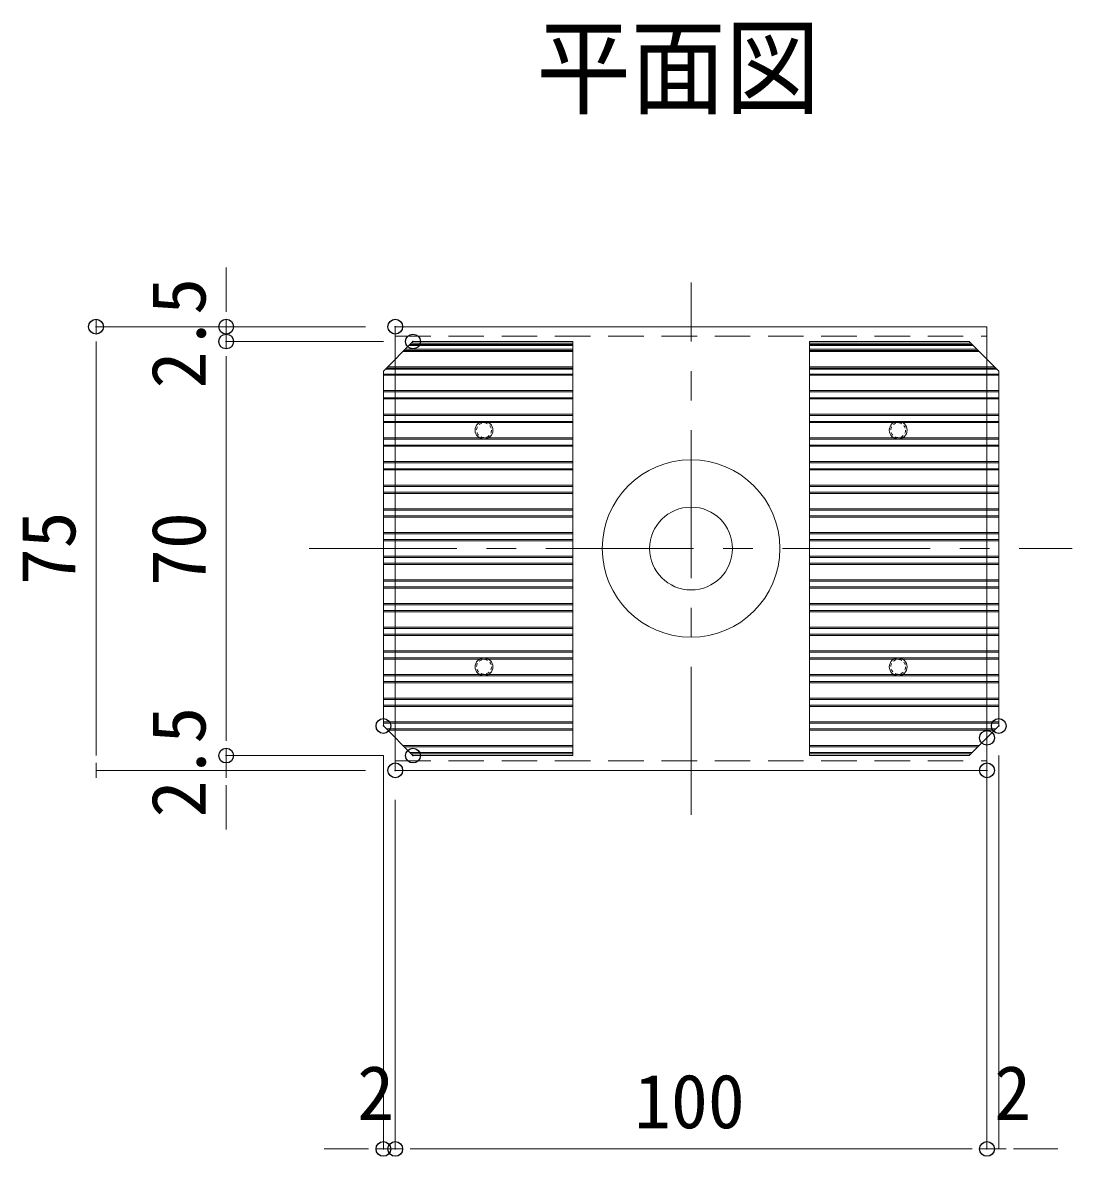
# Model space of a CAD drawing. Units: millimetres, scale not verified. Extents: x -850 to 1050, y -136 to 149.
# Drawn here: x 888.92 to 924.4, y -41.16 to -2.83 of the extents above; entities that cross this region are included whole.
import ezdxf
from ezdxf.enums import TextEntityAlignment as Align

# ---------------------------------------------------------------- set-up
doc = ezdxf.new("R2010")
doc.units = ezdxf.units.MM
doc.header["$PDMODE"] = 32
doc.header["$PDSIZE"] = 0.5
doc.linetypes.add('CHAIN1', pattern=[8, 5, -1, 1, -1])
doc.linetypes.add('DASHED1', pattern=[1.8, 1.2, -0.6])
for name, color, linetype, lineweight in [('0-0_一般', 2, 'Continuous', 9), ('0-1_A10_通り芯寸法', 1, 'Continuous', 9), ('0-5_0', 2, 'Continuous', 9), ('0-7_寸法', 7, 'Continuous', 9)]:
    doc.layers.add(name, color=color, linetype=linetype, lineweight=lineweight)
doc.layers.add('0-4_DEFPOINTS', color=7, linetype='Continuous')
doc.styles.add('ＭＳ ゴシック', font='')
doc.styles.get('ＭＳ ゴシック').set_extended_font_data('MS Gothic')

# ---------------------------------------------------------------- blocks, each defined once
blk = doc.blocks.new('_DOT')
at = {"layer": '0-5_0', "color": 7}
for p, q in [((-2.5, 0), (-5, 0)), ((-1.25, 0), (1.25, 0))]:
    blk.add_line(p, q, dxfattribs=at)
blk = doc.blocks.new('グループ-319-1')
at = {"layer": '0-0_一般'}
for p, q in [((30934.1, -46856.1), (30790.6, -46856.1)), ((30934.1, -46855.1), (30791.6, -46855.1)), ((30934.1, -46854.1), (30792.6, -46854.1)), ((30934.1, -46851.1), (30795.6, -46851.1)), ((30934.1, -46850.1), (30796.6, -46850.1)), ((30934.1, -46849.1), (30797.6, -46849.1)), ((30774.1, -46875.1), (30934.1, -46875.1)), ((30774.1, -46876.1), (30934.1, -46876.1)), ((30775.6, -46871.1), (30934.1, -46871.1)), ((30934.1, -46870.1), (30776.6, -46870.1)), ((30934.1, -46869.1), (30777.6, -46869.1)), ((30774.1, -46889.1), (30934.1, -46889.1)), ((30774.1, -46890.1), (30934.1, -46890.1)), ((30774.1, -46895.1), (30934.1, -46895.1)), ((30774.1, -46896.1), (30934.1, -46896.1)), ((30774.1, -46909.1), (30934.1, -46909.1)), ((30774.1, -46910.1), (30934.1, -46910.1)), ((30774.1, -46915.1), (30934.1, -46915.1)), ((30774.1, -46916.1), (30934.1, -46916.1)), ((30774.1, -46929.1), (30934.1, -46929.1)), ((30774.1, -46930.1), (30934.1, -46930.1)), ((30774.1, -46935.1), (30934.1, -46935.1)), ((30774.1, -46936.1), (30934.1, -46936.1)), ((30774.1, -46949.1), (30934.1, -46949.1)), ((30774.1, -46950.1), (30934.1, -46950.1)), ((30774.1, -46955.1), (30934.1, -46955.1)), ((30774.1, -46956.1), (30934.1, -46956.1)), ((30774.1, -46969.1), (30934.1, -46969.1)), ((30774.1, -46970.1), (30934.1, -46970.1)), ((30774.1, -46975.1), (30934.1, -46975.1)), ((30774.1, -46976.1), (30934.1, -46976.1)), ((30774.1, -46989.1), (30934.1, -46989.1)), ((30774.1, -46990.1), (30934.1, -46990.1)), ((30774.1, -46995.1), (30934.1, -46995.1)), ((30774.1, -46996.1), (30934.1, -46996.1)), ((30774.1, -47009.1), (30934.1, -47009.1)), ((30774.1, -47010.1), (30934.1, -47010.1)), ((30774.1, -47015.1), (30934.1, -47015.1)), ((30774.1, -47016.1), (30934.1, -47016.1)), ((30774.1, -47029.1), (30934.1, -47029.1)), ((30774.1, -47030.1), (30934.1, -47030.1)), ((30774.1, -47035.1), (30934.1, -47035.1)), ((30774.1, -47036.1), (30934.1, -47036.1)), ((30774.1, -47049.1), (30934.1, -47049.1)), ((30774.1, -47050.1), (30934.1, -47050.1)), ((30774.1, -47055.1), (30934.1, -47055.1)), ((30774.1, -47056.1), (30934.1, -47056.1)), ((30774.1, -47069.1), (30934.1, -47069.1)), ((30774.1, -47070.1), (30934.1, -47070.1)), ((30934.1, -47075.1), (30774.1, -47075.1)), ((30774.1, -47076.1), (30934.1, -47076.1)), ((30774.1, -47089.1), (30934.1, -47089.1)), ((30774.1, -47090.1), (30934.1, -47090.1)), ((30774.1, -47095.1), (30934.1, -47095.1)), ((30774.1, -47096.1), (30934.1, -47096.1)), ((30774.1, -47109.1), (30934.1, -47109.1)), ((30774.1, -47110.1), (30934.1, -47110.1)), ((30774.1, -47115.1), (30934.1, -47115.1)), ((30774.1, -47116.1), (30934.1, -47116.1)), ((30774.1, -47129.1), (30934.1, -47129.1)), ((30774.1, -47130.1), (30934.1, -47130.1)), ((30774.1, -47135.1), (30934.1, -47135.1)), ((30774.1, -47136.1), (30934.1, -47136.1)), ((30774.1, -47149.1), (30934.1, -47149.1)), ((30774.1, -47150.1), (30934.1, -47150.1)), ((30774.1, -47155.1), (30934.1, -47155.1)), ((30774.1, -47156.1), (30934.1, -47156.1)), ((30774.1, -47169.1), (30934.1, -47169.1)), ((30774.1, -47170.1), (30934.1, -47170.1)), ((30934.1, -47175.1), (30776.6, -47175.1)), ((30777.6, -47176.1), (30934.1, -47176.1)), ((30790.6, -47189.1), (30934.1, -47189.1)), ((30791.6, -47190.1), (30934.1, -47190.1)), ((30934.1, -47195.1), (30796.6, -47195.1)), ((30934.1, -47196.1), (30797.6, -47196.1))]:
    blk.add_line(p, q, dxfattribs=at)
blk.add_lwpolyline([(30774.1, -46872.6), (30774.1, -47172.6), (30799.1, -47197.6), (30934.1, -47197.6), (30934.1, -46847.6), (30799.1, -46847.6)], close=True, dxfattribs=at)
at = {"layer": '0-0_一般', "linetype": 'DASHED1'}
for centre in [(30859.1, -46922.6), (30859.1, -47122.6)]:
    blk.add_circle(centre, 6.24, dxfattribs=at)
blk = doc.blocks.new('グループ-320-1')
at = {"layer": '0-0_一般'}
for p, q in [((31134.1, -46849.1), (31270.6, -46849.1)), ((31134.1, -46850.1), (31271.6, -46850.1)), ((31134.1, -46851.1), (31272.6, -46851.1)), ((31134.1, -46854.1), (31275.6, -46854.1)), ((31134.1, -46855.1), (31276.6, -46855.1)), ((31134.1, -46856.1), (31277.6, -46856.1)), ((31134.1, -46869.1), (31290.6, -46869.1)), ((31134.1, -46870.1), (31291.6, -46870.1)), ((31292.6, -46871.1), (31134.1, -46871.1)), ((31294.1, -46875.1), (31134.1, -46875.1)), ((31294.1, -46876.1), (31134.1, -46876.1)), ((31294.1, -46889.1), (31134.1, -46889.1)), ((31294.1, -46890.1), (31134.1, -46890.1)), ((31294.1, -46895.1), (31134.1, -46895.1)), ((31294.1, -46896.1), (31134.1, -46896.1)), ((31294.1, -46909.1), (31134.1, -46909.1)), ((31294.1, -46910.1), (31134.1, -46910.1)), ((31294.1, -46915.1), (31134.1, -46915.1)), ((31294.1, -46916.1), (31134.1, -46916.1)), ((31294.1, -46929.1), (31134.1, -46929.1)), ((31294.1, -46930.1), (31134.1, -46930.1)), ((31294.1, -46935.1), (31134.1, -46935.1)), ((31294.1, -46936.1), (31134.1, -46936.1)), ((31294.1, -46949.1), (31134.1, -46949.1)), ((31294.1, -46950.1), (31134.1, -46950.1)), ((31294.1, -46955.1), (31134.1, -46955.1)), ((31294.1, -46956.1), (31134.1, -46956.1)), ((31294.1, -46969.1), (31134.1, -46969.1)), ((31294.1, -46970.1), (31134.1, -46970.1)), ((31294.1, -46975.1), (31134.1, -46975.1)), ((31294.1, -46976.1), (31134.1, -46976.1)), ((31294.1, -46989.1), (31134.1, -46989.1)), ((31294.1, -46990.1), (31134.1, -46990.1)), ((31294.1, -46995.1), (31134.1, -46995.1)), ((31294.1, -46996.1), (31134.1, -46996.1)), ((31294.1, -47009.1), (31134.1, -47009.1)), ((31294.1, -47010.1), (31134.1, -47010.1)), ((31294.1, -47015.1), (31134.1, -47015.1)), ((31294.1, -47016.1), (31134.1, -47016.1)), ((31294.1, -47029.1), (31134.1, -47029.1)), ((31294.1, -47030.1), (31134.1, -47030.1)), ((31294.1, -47035.1), (31134.1, -47035.1)), ((31294.1, -47036.1), (31134.1, -47036.1)), ((31294.1, -47049.1), (31134.1, -47049.1)), ((31294.1, -47050.1), (31134.1, -47050.1)), ((31294.1, -47055.1), (31134.1, -47055.1)), ((31294.1, -47056.1), (31134.1, -47056.1)), ((31294.1, -47069.1), (31134.1, -47069.1)), ((31294.1, -47070.1), (31134.1, -47070.1)), ((31134.1, -47075.1), (31294.1, -47075.1)), ((31294.1, -47076.1), (31134.1, -47076.1)), ((31294.1, -47089.1), (31134.1, -47089.1)), ((31294.1, -47090.1), (31134.1, -47090.1)), ((31294.1, -47095.1), (31134.1, -47095.1)), ((31294.1, -47096.1), (31134.1, -47096.1)), ((31294.1, -47109.1), (31134.1, -47109.1)), ((31294.1, -47110.1), (31134.1, -47110.1)), ((31294.1, -47115.1), (31134.1, -47115.1)), ((31294.1, -47116.1), (31134.1, -47116.1)), ((31294.1, -47129.1), (31134.1, -47129.1)), ((31294.1, -47130.1), (31134.1, -47130.1)), ((31294.1, -47135.1), (31134.1, -47135.1)), ((31294.1, -47136.1), (31134.1, -47136.1)), ((31294.1, -47149.1), (31134.1, -47149.1)), ((31294.1, -47150.1), (31134.1, -47150.1)), ((31294.1, -47155.1), (31134.1, -47155.1)), ((31294.1, -47156.1), (31134.1, -47156.1)), ((31294.1, -47169.1), (31134.1, -47169.1)), ((31294.1, -47170.1), (31134.1, -47170.1)), ((31134.1, -47175.1), (31291.6, -47175.1)), ((31290.6, -47176.1), (31134.1, -47176.1)), ((31277.6, -47189.1), (31134.1, -47189.1)), ((31276.6, -47190.1), (31134.1, -47190.1)), ((31134.1, -47195.1), (31271.6, -47195.1)), ((31134.1, -47196.1), (31270.6, -47196.1))]:
    blk.add_line(p, q, dxfattribs=at)
blk.add_lwpolyline([(31294.1, -46872.6), (31294.1, -47172.6), (31269.1, -47197.6), (31134.1, -47197.6), (31134.1, -46847.6), (31269.1, -46847.6)], close=True, dxfattribs=at)
at = {"layer": '0-0_一般', "linetype": 'DASHED1'}
for centre in [(31209.1, -46922.6), (31209.1, -47122.6)]:
    blk.add_circle(centre, 6.24, dxfattribs=at)
blk = doc.blocks.new('グループ-321-1')
at = {"layer": '0-0_一般'}
for name in ['グループ-319-1', 'グループ-320-1']:
    blk.add_blockref(name, (0, 0), dxfattribs=at)

msp = doc.modelspace()

# ---------------------------------------------------------------- linework, layer by layer
at = {"layer": '0-0_一般', "linetype": 'CHAIN1'}
for p, q in [((911.515, -29.611), (911.515, -11.611)), ((898.601, -20.611), (924.401, -20.611))]:
    msp.add_line(p, q, dxfattribs=at)
at = {"layer": '0-0_一般', "linetype": 'DASHED1'}
for p, q in [((901.515, -13.431), (921.515, -13.431)), ((901.515, -27.791), (921.515, -27.791))]:
    msp.add_line(p, q, dxfattribs=at)
at = {"layer": '0-0_一般'}
msp.add_line((921.515, -27.011), (921.515, -14.211), dxfattribs=at)
msp.add_lwpolyline([(901.515, -13.111), (921.515, -13.111), (921.515, -28.111), (901.515, -28.111)], close=True, dxfattribs=at)
for centre, radius in [((904.515, -16.611), 0.3), ((918.515, -16.611), 0.3), ((911.515, -20.611), 3), ((911.515, -20.611), 1.4), ((904.515, -24.611), 0.3), ((918.515, -24.611), 0.3)]:
    msp.add_circle(centre, radius, dxfattribs=at)
at = {"layer": '0-4_DEFPOINTS'}
for p in [(891.401, -13.111), (895.801, -13.111), (901.515, -13.111), (895.801, -13.611), (902.115, -13.611), (901.115, -26.611), (921.915, -26.611), (921.515, -27.011), (895.801, -27.611), (902.115, -27.611), (901.515, -28.111), (921.515, -28.111), (901.115, -40.911), (901.515, -40.911), (921.515, -40.911)]:
    msp.add_point(p, dxfattribs=at)
at = {"layer": '0-7_寸法'}
for p, q in [((895.801, -12.111), (895.801, -11.111)), ((900.515, -13.111), (891.401, -13.111)), ((900.515, -13.111), (895.801, -13.111)), ((895.801, -13.611), (895.801, -13.111)), ((901.115, -13.611), (895.801, -13.611)), ((901.115, -13.611), (895.801, -13.611)), ((891.401, -27.111), (891.401, -14.111)), ((895.801, -14.611), (895.801, -15.611)), ((895.801, -26.611), (895.801, -14.611)), ((895.801, -26.611), (895.801, -25.611)), ((901.115, -27.611), (895.801, -27.611)), ((901.115, -27.611), (895.801, -27.611)), ((895.801, -28.111), (895.801, -27.611)), ((901.115, -27.611), (901.115, -40.911)), ((921.915, -27.611), (921.915, -40.911)), ((900.515, -28.111), (891.401, -28.111)), ((900.515, -28.111), (895.801, -28.111)), ((921.515, -28.011), (921.515, -40.911)), ((895.801, -29.111), (895.801, -30.111)), ((901.515, -29.111), (901.515, -40.911)), ((901.515, -29.111), (901.515, -40.911)), ((921.515, -29.111), (921.515, -40.911)), ((900.115, -40.911), (899.115, -40.911)), ((901.515, -40.911), (901.115, -40.911)), ((920.515, -40.911), (902.515, -40.911)), ((902.515, -40.911), (903.515, -40.911)), ((920.515, -40.911), (919.515, -40.911)), ((921.915, -40.911), (921.515, -40.911)), ((922.915, -40.911), (923.915, -40.911))]:
    msp.add_line(p, q, dxfattribs=at)

# ---------------------------------------------------------------- block references
at = {"layer": '0-1_A10_通り芯寸法', "xscale": 0.04, "yscale": 0.04}
msp.add_blockref('グループ-321-1', (-329.849, 1860.293), dxfattribs=at)
at = {"layer": '0-7_寸法', "xscale": 0.1999878, "yscale": 0.1999878}
for p, rotation in [((895.801, -13.111), 270), ((891.401, -13.111), 90), ((895.801, -13.611), 90), ((895.801, -13.611), 90), ((895.801, -27.611), 270), ((895.801, -27.611), 270), ((891.401, -28.111), 270), ((895.801, -28.111), 90), ((901.515, -40.911), 180), ((901.515, -40.911), 180), ((921.915, -40.911), 180)]:
    msp.add_blockref('_DOT', p, dxfattribs=dict(at, rotation=rotation))
for p in [(901.115, -40.911), (921.515, -40.911), (921.515, -40.911)]:
    msp.add_blockref('_DOT', p, dxfattribs=at)

# ---------------------------------------------------------------- texts
at = {"layer": '0-0_一般', "style": 'ＭＳ ゴシック', "width": 0.9}
msp.add_text('平面図', height=2.603, dxfattribs=at).set_placement((906.287, -6.428), align=Align.BOTTOM_LEFT)
at = {"layer": '0-7_寸法', "style": 'ＭＳ ゴシック'}
for s, p in [('2.5', (895.653, -15.2)), ('75', (891.253, -21.851)), ('70', (895.653, -21.875)), ('2.5', (895.653, -29.7))]:
    msp.add_text(s, height=1.833, rotation=90, dxfattribs=at).set_placement(p, align=Align.BOTTOM_LEFT)
for s, p in [('2', (900.228, -40.478)), ('2', (921.759, -40.478)), ('100', (909.589, -40.763))]:
    msp.add_text(s, height=1.833, dxfattribs=at).set_placement(p, align=Align.BOTTOM_LEFT)

doc.saveas('drawing.dxf')
